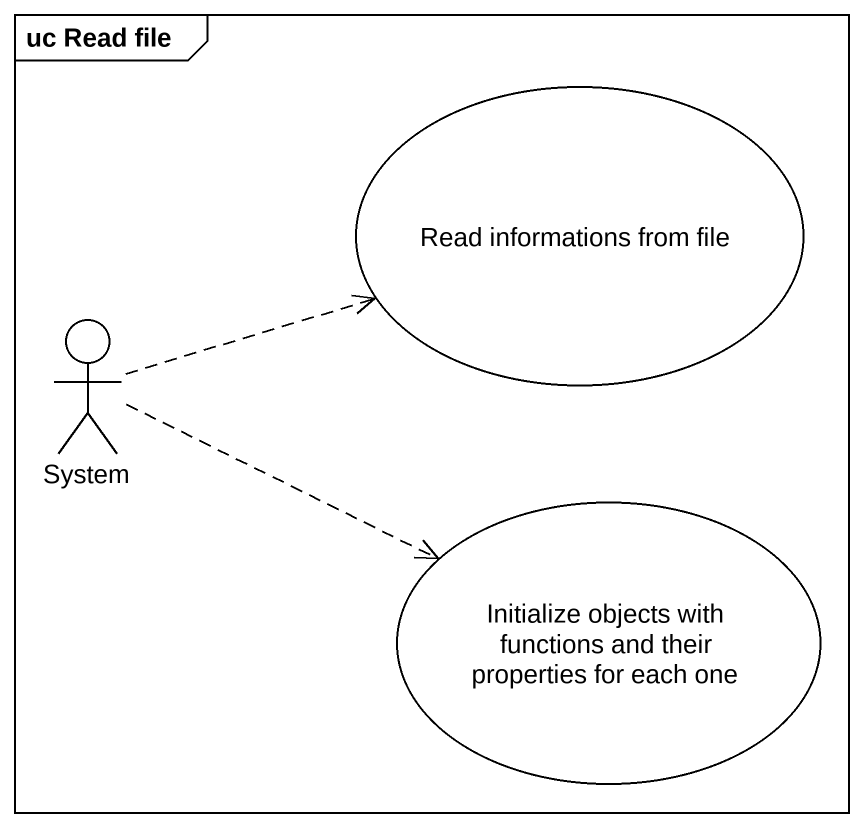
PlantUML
@startuml
mainframe uc Read file
usecase "Read informations from file" as Read_informations_from_file
actor System
usecase "Initialize objects with functions and their properties for each one" as Initialize_objects_with
System .right.> Read_informations_from_file
System .right.> Initialize_objects_with
@enduml
